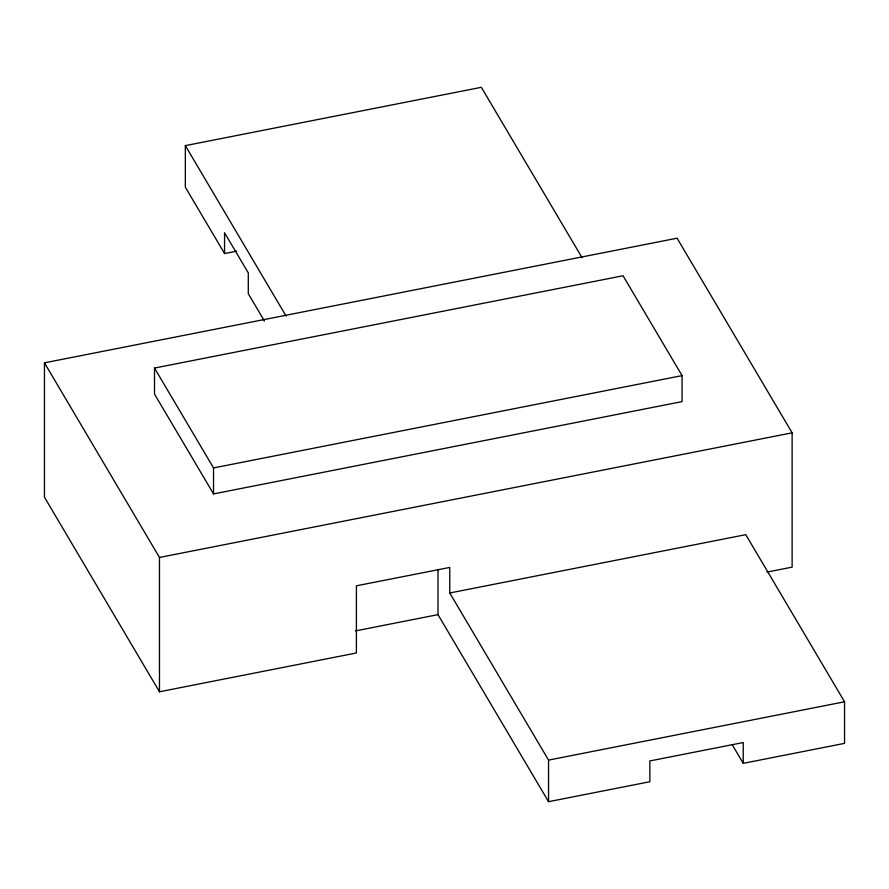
<?xml version="1.0" encoding="UTF-8"?>
<svg xmlns="http://www.w3.org/2000/svg" width="889" height="889" viewBox="0 0 889 889"><rect width="100%" height="100%" fill="white"/><g stroke="black" fill="none" stroke-linecap="round" stroke-linejoin="round"><path stroke-width="1.33" d="M236.618 251.176L224.561 253.554L185.345 187.212L185.345 145.629L481.349 87.311L582.117 257.788M449.767 592.985L745.771 534.667L844.55 701.788L844.55 743.371L743.237 763.34L743.237 742.537L649.859 760.94L649.859 781.731L548.546 801.689L548.546 760.106L449.767 592.985L449.767 567.426L356.4 585.818L356.4 652.982L159.475 691.775L44.45 497.162L44.45 362.845L677.085 238.208L792.121 432.821L792.121 567.138L766.963 572.094M154.508 368.057L623.033 275.757L682.063 375.614L682.063 401.617L213.538 493.917L154.508 394.06L154.508 368.057L213.538 467.925L213.538 493.917M213.538 467.925L682.063 375.614M44.45 362.845L159.475 557.459L792.121 432.821M355.444 630.912L437.988 614.643L548.546 801.689M548.546 760.106L844.55 701.788M732.147 744.571L743.237 763.34M185.345 145.629L286.114 316.106M264.455 321.051L248.287 293.703L248.287 272.901L224.561 232.751L224.561 253.554M437.988 569.416L437.988 614.643M159.475 557.459L159.475 691.775"/></g></svg>
